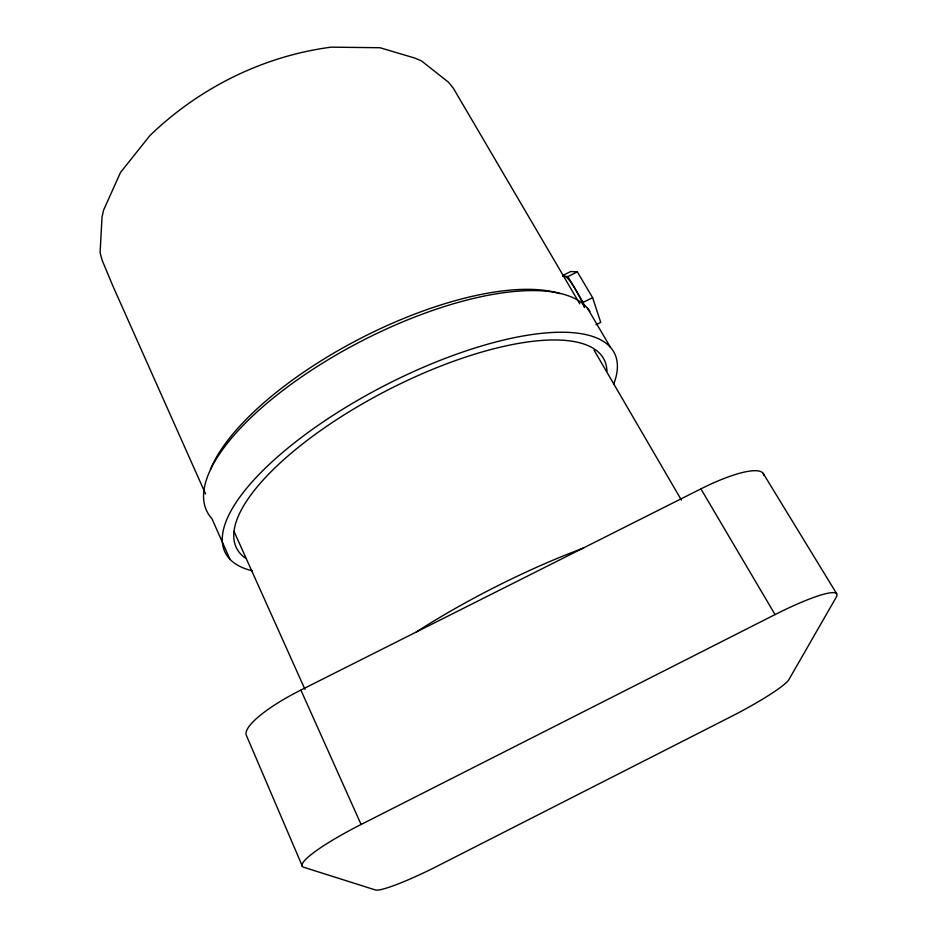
<?xml version="1.0" encoding="UTF-8"?>
<svg xmlns="http://www.w3.org/2000/svg" width="937" height="937" viewBox="0 0 937 937"><rect width="100%" height="100%" fill="white"/><g stroke="black" fill="none" stroke-linecap="round" stroke-linejoin="round"><path stroke-width="1.41" d="M361.096 824.478L775.063 614.578A78.485 11.408 -28.4 0 1 836.237 597.185L788.884 679.653A60.694 6.922 -27.9 0 1 731.282 716.5L437.099 866.245A61.21 7.027 -26.4 0 1 375.503 889.998L303.869 867.299A79.165 11.642 -26 0 1 361.096 824.478L300.882 690.065L700.899 488.88A75.815 17.604 -29.2 0 1 763.971 475.481M584.477 306.54L583.083 302.393L592.606 297.673L577.356 271.871L570.738 271.519L562.645 275.537M596.037 324.729L600.734 322.398L592.606 297.673M562.551 276.181L567.904 276.556L577.356 271.871M763.128 473.302L836.612 593.601M700.899 488.88L775.063 614.578M587.312 307.957L610.409 347.252M567.904 276.556L583.083 302.393M579.816 303.881L453.332 88.207L448.413 82.175L421.474 60.893L414.693 58.047L379.977 47.728L331.218 47.155C263.192 56.033 199.276 87.914 150.002 135.478L120.51 172.443L103.609 210.064L102.016 217.056L100.095 252.756L102.133 260.263L112.955 286.16L205.59 493.963M594.011 350.051L681.433 500.135M234.004 531.338L304.947 689.304M229.963 559.272L211.867 518.559A216.107 81.191 -27.2 0 1 348.787 347.85A216.107 81.191 -27.2 0 1 589.935 311.435M302.393 866.327L246.618 735.92A76.447 17.967 -25.3 0 1 300.882 690.065M416.356 631.901A213.847 47.225 -27.2 0 1 583.739 547.981M252.428 570.844A218.672 75.956 -27.2 0 1 383.596 386.103A218.672 75.956 -27.2 0 1 613.805 383.877M245.611 558.276A206.55 71.68 -27.2 0 1 386.021 390.94A206.55 71.68 -27.2 0 1 606.942 371.228M210.45 469.484A211.504 80.032 -27.2 0 1 365.137 336.043A211.504 80.032 -27.2 0 1 559.963 293.609M564.66 276.333A27.747 4.826 63.9 0 1 584.489 307.535"/></g></svg>
